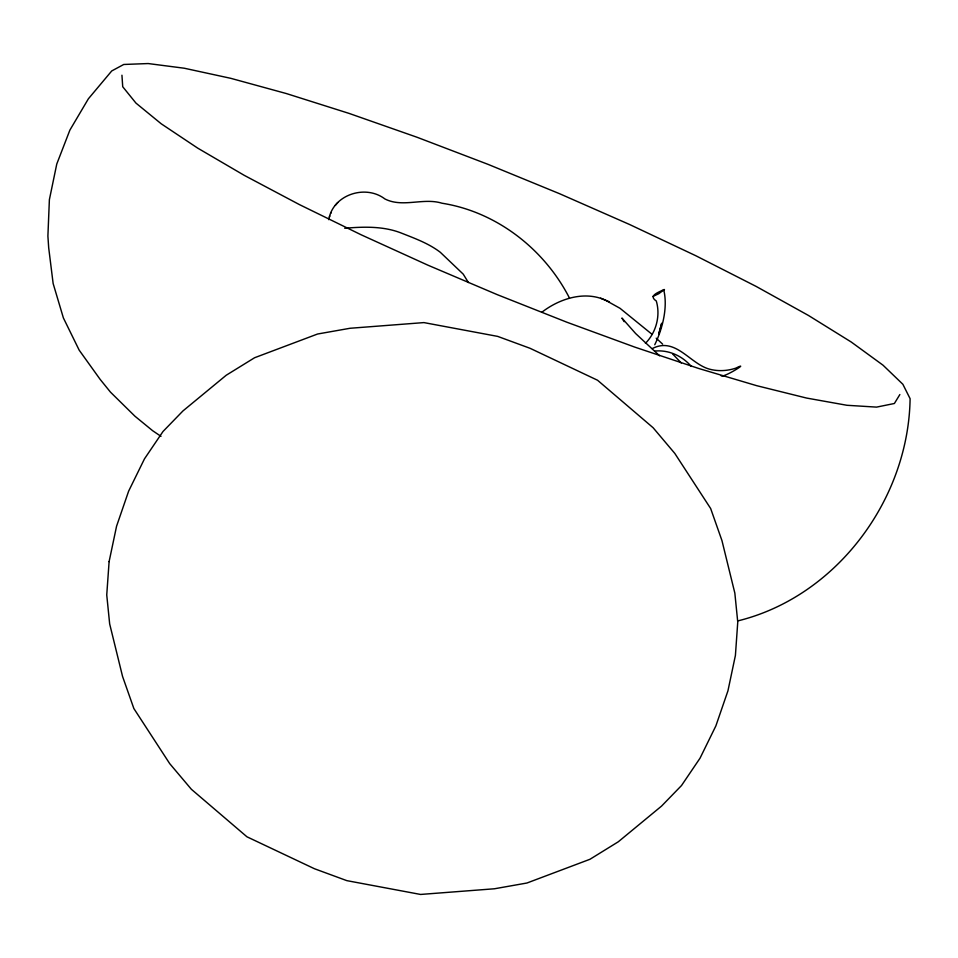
<?xml version="1.0" encoding="UTF-8"?>
<svg xmlns="http://www.w3.org/2000/svg" width="958" height="958" viewBox="0 0 958 958"><rect width="100%" height="100%" fill="white"/><g stroke="black" fill="none" stroke-linecap="round" stroke-linejoin="round"><path stroke-width="1.44" d="M328.774 219.681C332.785 194.713 365.417 184.056 384.865 198.929C402.599 208.03 423.352 197.408 442.009 203.228C496.639 211.802 544.563 249.272 569.507 298.142M329.396 217.131L329.827 215.969M330.738 213.466L331.073 212.508M654.757 344.748C662.888 327.983 667.954 306.692 663.666 289.579C659.571 292.154 647.596 295.363 656.29 300.992C660.649 315.745 656.182 332.474 645.417 343.347M664.481 289.496L658.673 293.771L652.757 296.477M899.861 394.54L894.377 403.498L876.558 407.114L846.956 405.282L806.54 398.049L756.604 385.655L698.753 368.495L634.843 347.131L566.92 322.235L497.19 294.621L427.879 265.162L361.214 234.818L299.351 204.557L244.266 175.35L197.719 148.131L161.231 123.798L135.964 103.105L122.72 86.735L121.941 75.215M337.803 202.509L335.276 205.419M541.857 312.248C559.053 298.908 583.901 290.717 604.797 299.902M652.218 348.616C675.725 336.354 689.976 364.256 710.022 369.297C718.476 371.453 727.481 370.914 735.732 368.183C751.814 360.268 723.673 378.135 721.182 375.811M738.379 620.76C837.041 596.223 908.567 499.106 910.1 398.672L902.879 384.29L883.036 365.202L851.219 342.006L808.432 315.445L756.078 286.382L695.819 255.738L629.598 224.507L559.544 193.696L487.897 164.297L416.981 137.233L349.071 113.403L286.334 93.549L230.794 78.328L184.247 68.222L148.167 63.551L123.738 64.473L111.727 70.952L88.376 98.806L69.886 130.108L56.773 164.022L49.385 199.659L47.9 236.063L48.69 247.775L53.133 283.496L63.384 317.936L79.191 350.173L100.135 379.368L110.481 392.145L134.934 416.203L152.645 430.705L160.98 436.345M344.724 228.255C363.729 226.663 384.062 225.98 402.144 233.393C415.329 238.59 429.004 243.607 440.333 252.313L463.241 274.156L468.402 282.538M654.673 351.083C668.528 349.622 682.359 355.885 691.281 366.435M605.528 300.225L620.042 308.32L651.919 334.21M600.606 298.189L609.42 301.818M659.571 355.789L635.597 333.492L621.922 318.044L624.173 321.672M656.194 338.174L662.613 344.114M672.612 353.909L681.246 362.962M109.104 561.616L106.745 594.93L109.667 623.921L122.564 676.456L133.857 708.525L169.71 763.634L191.384 789.296L246.948 836.801L314.464 868.738L346.832 880.641L420.586 894.449L494.46 888.773L526.948 883.013L589.936 859.29L618.281 841.795L661.535 806.109L681.509 785.536L700.047 758.161L715.889 725.853L727.948 690.814L735.409 655.428L737.756 622.101L734.846 593.122L721.949 540.575L710.656 508.518L674.791 453.397L653.128 427.747L597.553 380.242L530.049 348.293L497.681 336.39L423.915 322.595L350.053 328.271L317.565 334.019L254.577 357.741L226.232 375.237L182.966 410.922L163.004 431.495L144.466 458.87L128.623 491.179L116.565 526.217L109.104 561.616M661.667 323.397L658.865 333.683L661.667 323.397"/></g></svg>
